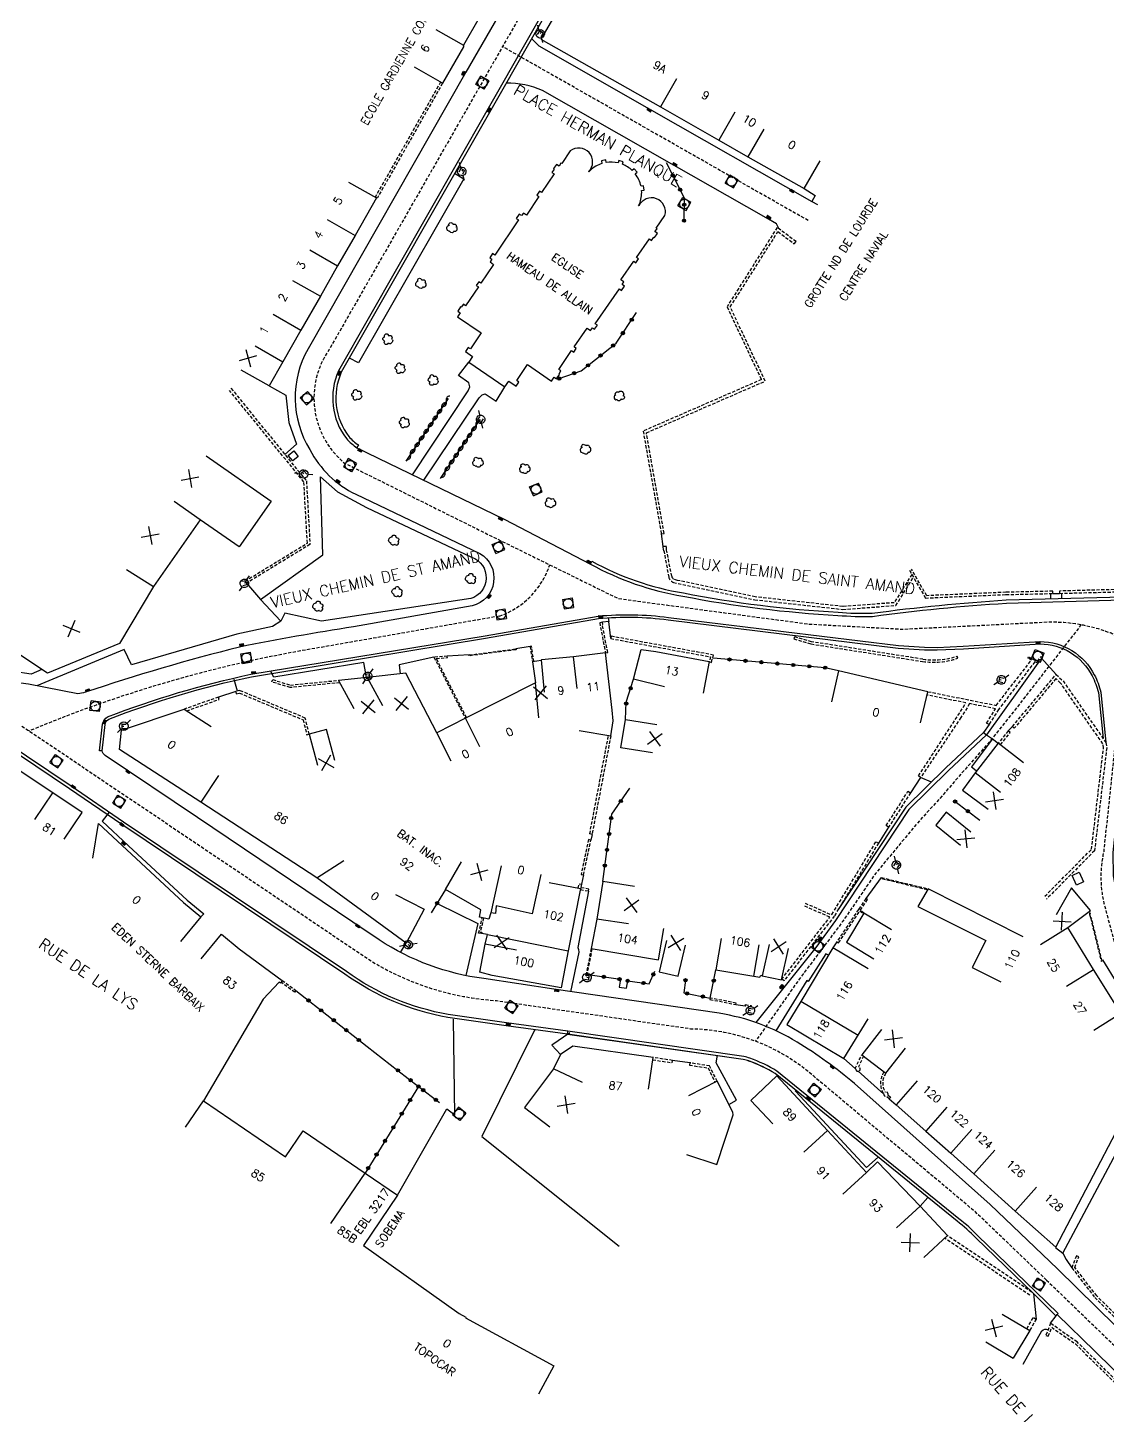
# Model space of a CAD drawing. Header units: millimetres. Extents: x 82000 to 83000, y 142999 to 144000.
# Drawn here: x 82096.8 to 82265.4, y 143332.6 to 143549.3 of the extents above; entities that cross this region are included whole.
import ezdxf
from ezdxf.enums import TextEntityAlignment as Align

# ---------------------------------------------------------------- set-up
doc = ezdxf.new("R2010")
doc.units = ezdxf.units.MM
doc.linetypes.add('DASHED', pattern=[0.75, 0.5, -0.25])
doc.layers.get('0').update_dxf_attribs({"linetype": 'CONTINUOUS'})
for name, color, linetype in [('W0001', 6, 'DASHED'), ('W0008', 7, 'CONTINUOUS'), ('W0100', 7, 'CONTINUOUS'), ('W0112', 1, 'DASHED'), ('W0300', 7, 'CONTINUOUS'), ('W0310', 3, 'CONTINUOUS'), ('W0322', 7, 'CONTINUOUS'), ('W0334', 7, 'CONTINUOUS'), ('W0400', 7, 'CONTINUOUS'), ('W0420', 7, 'CONTINUOUS'), ('W0471', 7, 'CONTINUOUS'), ('W0984', 7, 'CONTINUOUS'), ('W0989', 7, 'CONTINUOUS'), ('W0991', 7, 'CONTINUOUS'), ('W1102', 7, 'CONTINUOUS')]:
    doc.layers.add(name, color=color, linetype=linetype)
doc.styles.get("Standard").update_dxf_attribs({"font": 'romans.shx', "width": 0.85})

# ---------------------------------------------------------------- blocks, each defined once
blk = doc.blocks.new('t991o')
at = {"color": 0, "linetype": 'Continuous'}
for p, q in [((-1, 1), (1, -1)), ((-1, -1), (1, 1))]:
    blk.add_line(p, q, dxfattribs=at)
blk = doc.blocks.new('T471')
for p, q in [((-0.333334, 0.333334), (-0.333334, -0.333334)), ((-0.333334, 0.333334), (0.333334, 0.333334)), ((-0.333334, 0), (0, 0)), ((0.500001, 0.500001), (1.000002, 1.000002)), ((-0.500001, -0.500001), (-1.000002, -1.000002)), ((-0.333334, -0.333334), (0.333334, -0.333334))]:
    blk.add_line(p, q)
blk.add_ellipse((0, 0), major_axis=(0.471405, 0.471405), ratio=1, start_param=5.4977871438, end_param=11.780972451)
blk = doc.blocks.new('T400')
for p, q in [((-0.15, 0.3), (0.15, 0.3)), ((-0.15, -0.25), (-0.15, 0.3)), ((-0.15, 0.15), (0.15, 0.15)), ((-0.15, 0), (0.15, 0)), ((0.15, 0.3), (0.15, -0.25)), ((-0.15, -0.15), (0.15, -0.15)), ((-0.15, -0.25), (-0.15, -0.3)), ((-0.15, -0.3), (0.15, -0.3)), ((0.15, -0.3), (0.15, -0.25))]:
    blk.add_line(p, q)
blk = doc.blocks.new('T420')
for p, q in [((0.75, 0.75), (-0.75, 0.75)), ((-0.75, 0.75), (-0.75, -0.75)), ((0.75, 0.75), (0.75, -0.75)), ((0.75, -0.75), (-0.75, -0.75))]:
    blk.add_line(p, q)
blk.add_ellipse((0, 0), major_axis=(-0.53, 0.53), ratio=1, start_param=3.926991, end_param=10.210176)
blk = doc.blocks.new('t322o')
at = {"color": 0, "linetype": 'Continuous'}
for radius in [0.25, 0.15]:
    blk.add_circle((0, 0), radius, dxfattribs=at)
blk = doc.blocks.new('T300')
for p, q in [((-0.8, 0.51), (-0.86, 0.34)), ((-0.86, 0.34), (-0.86, 0.17)), ((-0.86, 0.17), (-0.74, 0.06)), ((-0.69, 0.63), (-0.8, 0.51)), ((-0.8, -0.06), (-0.74, 0.06)), ((-0.74, 0.06), (-0.69, 0.11)), ((-0.57, 0.69), (-0.69, 0.63)), ((-0.46, 0.69), (-0.57, 0.69)), ((-0.29, 0.63), (-0.46, 0.69)), ((-0.29, 0.63), (-0.17, 0.74)), ((-0.23, 0.57), (-0.29, 0.63)), ((-0.17, 0.74), (-0.06, 0.8)), ((-0.06, 0.8), (0.06, 0.8)), ((0.06, 0.8), (0.23, 0.74)), ((0.23, 0.74), (0.34, 0.63)), ((0.34, 0.63), (0.4, 0.51)), ((0.46, 0.46), (0.34, 0.46)), ((0.4, 0.51), (0.4, 0.46)), ((0.57, 0.4), (0.46, 0.46)), ((0.57, 0.4), (0.69, 0.29)), ((0.69, 0.29), (0.74, 0.17)), ((0.74, 0.06), (0.69, -0.17)), ((0.74, 0.17), (0.74, 0.06)), ((-0.8, -0.17), (-0.8, -0.06)), ((-0.8, -0.23), (-0.8, -0.17)), ((-0.74, -0.34), (-0.8, -0.23)), ((-0.69, -0.4), (-0.74, -0.34)), ((-0.51, -0.46), (-0.69, -0.4)), ((-0.4, -0.46), (-0.51, -0.46)), ((-0.4, -0.46), (-0.34, -0.46)), ((-0.34, -0.46), (-0.34, -0.4)), ((-0.34, -0.51), (-0.34, -0.46)), ((-0.29, -0.63), (-0.34, -0.51)), ((-0.17, -0.74), (-0.29, -0.63)), ((-0.06, -0.8), (-0.17, -0.74)), ((0.06, -0.8), (-0.06, -0.8)), ((0.17, -0.74), (0.06, -0.8)), ((0.23, -0.69), (0.17, -0.74)), ((0.29, -0.46), (0.23, -0.46)), ((0.29, -0.63), (0.23, -0.69)), ((0.46, -0.4), (0.29, -0.46)), ((0.34, -0.51), (0.29, -0.63)), ((0.34, -0.51), (0.34, -0.46)), ((0.57, -0.34), (0.46, -0.4)), ((0.63, -0.29), (0.57, -0.34)), ((0.69, -0.17), (0.63, -0.29))]:
    blk.add_line(p, q)
blk = doc.blocks.new('t310o')
at = {"color": 0, "linetype": 'Continuous'}
for centre, start, end in [((-0.5, 0.38), 216.8699, 323.1304), ((0.5, -0.37), 36.8699, 143.1303)]:
    blk.add_arc(centre, 0.625, start, end, dxfattribs=at)

msp = doc.modelspace()

# ---------------------------------------------------------------- linework, layer by layer
at = {"layer": 'W0001', "flags": 128}
for points in [[(82302.75, 143695.05), (82278.84, 143673), (82260.06, 143655.68), (82250.74, 143647.39), (82237.66, 143636.96), (82223.86, 143626.31, 0.090765), (82206.86, 143609.07), (82201.13, 143599.07), (82143.9, 143499.06, 0.389263), (82146.26, 143481.31), (82169.13, 143469.94), (82188.93, 143460.19), (82195.08, 143459.33), (82218.8, 143456.16), (82233.41, 143455.36), (82243.51, 143455.85), (82256.23, 143456.49, -0.095907), (82265.72, 143454.86, -0.357307), (82267.18, 143453.01, 0.000344), (82266.82, 143447.06), (82266.74, 143443.86), (82266.65, 143437.54), (82264.87, 143420.6, 0.12107), (82265.04, 143412.01), (82267.21, 143403.94), (82270.96, 143397.55), (82273.75, 143392.92, -0.07632), (82274.45, 143391.45, -0.019997), (82273.52, 143387.71)], [(82255.94, 143353.69), (82244.77, 143364.37), (82219.57, 143385.52, 0.179319), (82200.36, 143392.9), (82170, 143397.28, -0.119416), (82150.51, 143403.43), (82108.55, 143431.65), (82085.71, 143447.02), (82029.87, 143484.68, -0.031397), (82016.93, 143495.06), (82003.69, 143508.38)], [(82255.94, 143353.69), (82276.17, 143334.18), (82286.6, 143323.16), (82291.43, 143318.02, 0.016263), (82294.17, 143315.6, 0.051834), (82301.5, 143310.27, 0.018295), (82306.36, 143307.71), (82330.37, 143296.9, -0.041132), (82336.57, 143293.53, -0.123645), (82340.11, 143289.5), (82341.47, 143286.93), (82341.47, 143286.93, 0.040018), (82355.34, 143256.72, 0.002658), (82356.07, 143255.31, 0.064523), (82370.69, 143236.03, 0.038795), (82400.31, 143209.75), (82412.89, 143200.35), (82425.21, 143191.83), (82436.17, 143184.72), (82444.14, 143179.86), (82454.17, 143173.93), (82472.87, 143162.79), (82515.76, 143137.36), (82533.05, 143127.09, -0.011174), (82563.49, 143108.14, -0.006666), (82575.67, 143099.95, -0.017197), (82604.36, 143078.88, -0.01303), (82631.07, 143056.55), (82640.6, 143048.31), (82658.81, 143032.54), (82677.77, 143016.13), (82696.39, 143000)]]:
    msp.add_lwpolyline(points, format="xyb", dxfattribs=at)
for points in [[(82218.71, 143519.18), (82170.96, 143546.35)], [(82261.37, 143456.07), (82252.61, 143444.8), (82247.32, 143438.09), (82241.73, 143431.76), (82239.15, 143428.76), (82236.18, 143425.54), (82229.26, 143417.25), (82224.04, 143409.62), (82220.78, 143405.27), (82217.51, 143400.97), (82210.49, 143390.99)]]:
    msp.add_lwpolyline(points, dxfattribs=at)
at = {"layer": 'W0001'}
msp.add_lwpolyline([(82178.35, 143465.4, -0.233282), (82170.47, 143457.39), (82142.39, 143452.47, 0.058457), (82096.98, 143439.43, 0.058457)], format="xyb", dxfattribs=at)
at = {"layer": 'W0008'}
for points in [[(82202.18, 143606.37), (82165.23, 143542.38), (82140.6, 143499.13, 0.277029), (82140.88, 143483.41, 0.163366), (82148.05, 143476.42), (82167.42, 143467.17, -0.675699), (82166.22, 143459), (82147.71, 143455.73, 0.011452), (82129.89, 143452.56, 0.018934), (82105.77, 143445.49, -0.072677), (82104.62, 143445.27), (82096.93, 143446.76), (82091.72, 143447.46, -0.155585)], [(82193.92, 143580.88), (82168.49, 143536.31), (82145.34, 143495.73, 0.274678), (82146.58, 143485.12, 0.067677), (82148.22, 143483.7), (82171.22, 143472.53), (82184.69, 143465.53, 0.08504), (82199.12, 143460.51, 0.034413), (82223.35, 143457.51, 0.026424), (82228.75, 143457.35, -0.01801), (82249.68, 143459.42), (82267.83, 143459.93, -0.418997), (82271.55, 143454.82), (82268.91, 143443.72, 0.037093), (82268.53, 143441.69), (82266.29, 143420.45), (82266.35, 143416.84), (82266.94, 143413.83), (82268.9, 143406.47), (82269.46, 143404.49), (82270.16, 143403.1), (82275.46, 143394.22, -0.12716), (82275.67, 143392.43), (82274.31, 143387.56)], [(82214.11, 143517.92), (82213.77, 143518.67), (82212.14, 143519.62), (82197.42, 143527.97), (82177.19, 143539.48, 0.11445), (82171.53, 143540.64)], [(82254.24, 143351.92), (82245.27, 143360.56, 0.043433), (82242.25, 143363.27), (82213.83, 143386.32, 0.050356), (82209.6, 143388.35, 0.014875), (82208.66, 143388.62), (82181.19, 143392.54), (82171.6, 143393.85), (82162.48, 143395.17, -0.113356), (82146.59, 143401.87), (82111.78, 143425.23), (82103.56, 143430.82), (82068.97, 143454.06), (82026.74, 143482.57), (82019.58, 143488.04), (82012.42, 143494.42), (82001.13, 143505.98)], [(82257.63, 143355.44), (82247.16, 143365.49), (82225.92, 143384.39, 0.039729), (82216.98, 143390.84, 0.099713), (82204.82, 143395.35), (82179, 143399.1), (82168.06, 143400.77, -0.113399), (82151.7, 143406.82), (82147.56, 143409.61), (82123.32, 143425.92), (82108.89, 143435.64, -0.223943), (82108.42, 143436.35), (82108, 143436.35), (82108.5, 143440.5, -0.231889), (82109.28, 143441.65, -0.041326), (82131.66, 143448.3), (82168.26, 143454.33), (82185.91, 143457.41, -0.053897), (82196.9, 143457.2), (82232.83, 143452.79), (82236.89, 143452.52), (82238.88, 143452.51), (82242.94, 143452.69), (82254.93, 143453.42, -0.283509), (82263.4, 143448.21, -0.066269), (82264.43, 143445.51), (82265.22, 143437.64)], [(82257.63, 143355.44), (82272.88, 143340.52, 0.208568), (82276.35, 143339.01), (82276.36, 143338.98), (82276.43, 143338.51, 0.271536), (82282, 143342.89), (82283.93, 143348.34), (82286.23, 143360.81)]]:
    msp.add_lwpolyline(points, format="xyb", dxfattribs=at)
for points in [[(82175.51, 143547.61), (82176.62, 143546.47), (82194.26, 143536.43), (82219.28, 143522.17), (82220.17, 143521.69)], [(82246.57, 143438.86), (82240.63, 143433.29), (82234.41, 143427.19), (82222.98, 143409.84), (82219.88, 143405.64), (82210.53, 143393.91)], [(82254.24, 143351.92), (82257.75, 143348.48), (82257.59, 143348.32), (82263.49, 143342.56), (82269.17, 143336.99)]]:
    msp.add_lwpolyline(points, dxfattribs=at)
at = {"layer": 'W0100'}
for points in [[(82191.64, 143603.24), (82195.97, 143600.73), (82194.22, 143597.72), (82191.24, 143592.51), (82188.5, 143587.72), (82185.76, 143582.94), (82183.03, 143578.17), (82180.52, 143573.82), (82177.78, 143569.07), (82175.02, 143564.27), (82172.3, 143559.54), (82170.06, 143555.64), (82167.33, 143550.87), (82164.88, 143546.55), (82164.88, 143546.34), (82161.6, 143540.63), (82157.2, 143543.16)], [(82184.86, 143551.22), (82180.54, 143553.73), (82176.93, 143547.51), (82195.66, 143536.95)], [(82099.9, 143448.48), (82035.92, 143490.89), (82033.99, 143487.96), (82033.85, 143488.08), (82030.47, 143490.29), (82029.98, 143492.76), (82034.84, 143500.11), (82041.55, 143507.39), (82044.78, 143512.17), (82049.39, 143525.41), (82057.92, 143538.25), (82062.08, 143535.49)], [(82195.66, 143536.95), (82204.77, 143531.75), (82209.3, 143529.14), (82218.07, 143524.19), (82220.57, 143528.52)], [(82146.91, 143525.19), (82151.26, 143522.72), (82147.94, 143516.87), (82145.17, 143512.09), (82142.51, 143507.35), (82139.46, 143502.05), (82136.64, 143497.11), (82134.5, 143493.34), (82130.15, 143495.81)], [(82124.65, 143482.45), (82134.82, 143475.33), (82129.82, 143468.19), (82123.75, 143472.45), (82116.46, 143462.03), (82111.13, 143453.1), (82099.9, 143448.48)], [(82102.5, 143422.56), (82105.28, 143426.71), (82100.72, 143429.77), (82096.26, 143432.77), (82091.57, 143435.93), (82086.92, 143439.05), (82082.38, 143442.13), (82077.78, 143445.18), (82073.17, 143448.23), (82073.31, 143448.41), (82067.68, 143452.28), (82064.65, 143447.88)], [(82182.94, 143439.54), (82187.87, 143438.69), (82188.27, 143441.02), (82188.07, 143442.68), (82187.04, 143451.65), (82182.04, 143451.04), (82177.06, 143450.58), (82176.99, 143450.46), (82175.64, 143450.26), (82176.12, 143446.95), (82165.18, 143441.44), (82160.69, 143439.18), (82155.85, 143448.47), (82149.81, 143447.8), (82145.35, 143447.36), (82147.76, 143442.98)], [(82196.29, 143446.35), (82191.44, 143447.57), (82192.6, 143452.18), (82194.92, 143451.85), (82203.25, 143450.28), (82202.31, 143445.36)], [(82236.28, 143440.72), (82237.42, 143445.59), (82223.47, 143448.85), (82222.33, 143443.99)], [(82154.27, 143413.93), (82158.7, 143411.62), (82155.92, 143406.3), (82141.97, 143416.53), (82123.85, 143428.31), (82111.14, 143436.58), (82111.47, 143439.57), (82121.24, 143442.86), (82125.44, 143440.14)], [(82194.39, 143436.03), (82189.45, 143436.82), (82190.16, 143441.24), (82195.09, 143440.45)], [(82144.76, 143434.82), (82143.49, 143439.66), (82140.77, 143438.94), (82142.04, 143434.11)], [(82252.36, 143434.48), (82248.41, 143437.55), (82244.81, 143432.93), (82242.79, 143430.2), (82246.81, 143427.23)], [(82244.14, 143423.63), (82240.24, 143426.76), (82238.63, 143424.75), (82242.52, 143421.62)], [(82106.96, 143419.56), (82107.84, 143425.01), (82121.11, 143412.66), (82123.84, 143410.41), (82120.66, 143406.56)], [(82176.96, 143417.03), (82175.62, 143410.91), (82169.98, 143412.15), (82169.87, 143410.95), (82169.12, 143411.06), (82168.8, 143410.08), (82167.37, 143410.38), (82167.58, 143411.51), (82162.06, 143414.69), (82164.56, 143419.02)], [(82178.24, 143415.8), (82183.14, 143414.83), (82181.21, 143405.13), (82180.12, 143399.34), (82169.37, 143401.26), (82167.43, 143401.76), (82168.24, 143406.14), (82168.6, 143407.64)], [(82191.56, 143415.17), (82186.62, 143415.94), (82185.71, 143410.08), (82184.81, 143405.48), (82195.33, 143403.69), (82196.17, 143408.62)], [(82235.73, 143384.8), (82232.43, 143381.05), (82237.1, 143376.95), (82240.97, 143373.49), (82244.57, 143370.26), (82251.05, 143364.46), (82257.4, 143358.82), (82272.67, 143387.98), (82273.31, 143389.57), (82272.05, 143391.6), (82270.77, 143390.72), (82267.56, 143395.35), (82263.29, 143402.22), (82259.28, 143408.73), (82262.83, 143411.39), (82259.86, 143414.97), (82257.46, 143410.73)], [(82252.31, 143407.29), (82237.43, 143414.81), (82235.86, 143412.06), (82246.44, 143406.72), (82244.34, 143402.5), (82248.82, 143400.27)], [(82231.7, 143408.4), (82227.42, 143410.97), (82224.7, 143406.45), (82228.99, 143403.87)], [(82123.87, 143403.87), (82127.07, 143407.72), (82129.82, 143405.43), (82136.54, 143400.5), (82136.29, 143400.04), (82136.05, 143400.21), (82133.55, 143397.56), (82124.25, 143381.69), (82137.08, 143372.94), (82139.83, 143376.97), (82149.5, 143370.38), (82154.58, 143366.94), (82149.24, 143359.06), (82164.18, 143348.47), (82165.22, 143347.88), (82165.17, 143347.78), (82178.98, 143340.27), (82176.59, 143335.87)], [(82196.56, 143406.72), (82195.41, 143401.85), (82198.41, 143401.14), (82199.56, 143406.01)], [(82205.12, 143407.06), (82204.28, 143402.13), (82210.2, 143401.13), (82211.04, 143406.06)], [(82212.59, 143406.11), (82211.54, 143401.22), (82214.55, 143400.57), (82215.61, 143405.46)], [(82228.06, 143402.32), (82222.57, 143405.58), (82217.58, 143397.21), (82215.38, 143393.6), (82224.3, 143388.3), (82228.07, 143394.47)], [(82230.16, 143392.84), (82227.09, 143388.89), (82230.82, 143385.98), (82233.9, 143389.92)], [(82193.77, 143383.49), (82194.48, 143388.44), (82181.97, 143390.23), (82180, 143388.92), (82178.95, 143386.67), (82174.38, 143380.64), (82178.36, 143377.62)], [(82199.68, 143373.32), (82204.43, 143371.76), (82206.97, 143379.47), (82206.94, 143379.89), (82204.49, 143384.73), (82200.02, 143382.47)], [(82236.78, 143357.23), (82240.45, 143360.63), (82236.2, 143365.22), (82229.54, 143372.13), (82227.81, 143370.47), (82221.72, 143377.05), (82213.83, 143385.6), (82209.77, 143381.75), (82213.2, 143378.11)], [(82249.01, 143348.37), (82253.31, 143345.82), (82250.73, 143341.48)]]:
    msp.add_lwpolyline(points, dxfattribs=at)
msp.add_lwpolyline([(82195.1, 143517.87), (82194.95, 143518.01), (82196.32, 143519.95, 0.936946), (82192.28, 143521.46), (82192.23, 143521.48, 0.016737), (82192.36, 143521.77, 0.111624), (82192.69, 143523.85), (82193.1, 143523.91), (82192.99, 143524.6), (82192.6, 143524.54, 0.113221), (82191.7, 143526.47), (82192, 143526.76), (82191.52, 143527.26), (82191.23, 143526.99, 0.09048), (82189.68, 143527.98), (82189.8, 143528.36), (82189.14, 143528.56), (82189.02, 143528.18, 0.098336), (82187.17, 143528.25), (82187.09, 143528.64), (82186.4, 143528.49), (82186.49, 143528.08, 0.111624), (82184.68, 143527.02, 0.016737), (82184.46, 143526.79), (82184.42, 143526.83, 0.936946), (82181.55, 143530.05), (82180.23, 143528.07), (82180.05, 143528.16), (82179.79, 143527.7), (82179.39, 143527.96), (82178.93, 143527.3), (82179.04, 143527.23), (82178.69, 143526.71), (82179.03, 143526.49), (82177.06, 143523.54), (82176.73, 143523.76), (82176.33, 143523.16), (82176.66, 143522.94), (82174.7, 143520.02), (82174.25, 143520.35), (82173.95, 143519.95), (82173.56, 143520.17), (82173.12, 143519.51), (82173.46, 143519.29), (82169.76, 143513.79), (82169.42, 143514.01), (82169, 143513.37), (82169.32, 143513.13), (82169.02, 143512.73), (82169.56, 143512.33), (82167.59, 143509.4), (82167.26, 143509.63), (82166.86, 143509.05), (82167.19, 143508.82), (82165.18, 143505.87), (82164.87, 143506.12), (82164.52, 143505.67), (82164.4, 143505.69), (82163.96, 143505.02), (82164.34, 143504.77), (82163.92, 143504.13), (82167.65, 143501.62), (82165.94, 143499.13), (82165.61, 143499.36), (82165.16, 143498.71), (82166.3, 143497.93), (82165.7, 143497.06), (82168.52, 143495.12), (82171.35, 143493.21), (82171.94, 143494.07), (82173.08, 143493.3), (82173.52, 143493.95), (82173.19, 143494.18), (82174.89, 143496.67), (82178.59, 143494.11), (82179.02, 143494.74), (82179.4, 143494.47), (82179.86, 143495.12), (82179.8, 143495.24), (82180.09, 143495.72), (82179.74, 143495.92), (82181.76, 143498.87), (82182.09, 143498.64), (82182.49, 143499.22), (82182.16, 143499.45), (82184.17, 143502.35), (82184.73, 143501.99), (82185, 143502.42), (82185.34, 143502.2), (82185.78, 143502.83), (82185.45, 143503.06), (82189.24, 143508.51), (82189.57, 143508.28), (82190.02, 143508.93), (82189.67, 143509.21), (82189.93, 143509.63), (82189.47, 143509.93), (82191.47, 143512.82), (82191.8, 143512.59), (82192.22, 143513.18), (82191.89, 143513.41), (82193.92, 143516.32), (82194.25, 143516.09), (82194.61, 143516.59), (82194.71, 143516.51), (82195.16, 143517.18), (82194.77, 143517.47)], format="xyb", close=True, dxfattribs=at)
msp.add_lwpolyline([(82138.34, 143483.19), (82139.05, 143482.34), (82138.19, 143481.63), (82137.49, 143482.49)], close=True, dxfattribs=at)
at = {"layer": 'W0112'}
for points in [[(82161.29, 143540.81), (82151.06, 143522.83)], [(82161.6, 143540.63), (82151.41, 143522.72), (82151.26, 143522.72)], [(82128.55, 143492.99), (82140.33, 143478.51), (82140.89, 143468.59), (82130.97, 143462.53), (82130.76, 143462.87), (82140.48, 143468.8), (82139.93, 143478.36), (82128.34, 143492.62)], [(82234.53, 143464.55), (82237.02, 143460.22), (82249.6, 143460.76), (82256.92, 143460.93), (82256.91, 143461.29), (82249.59, 143461.12), (82237.22, 143460.58), (82234.84, 143464.73)], [(82175.86, 143450.29), (82175.49, 143452.7), (82175.27, 143452.67), (82175.64, 143450.26)], [(82165.35, 143441.53), (82160.61, 143450.79), (82162.36, 143450.92), (82162.34, 143451.14), (82160.26, 143450.98), (82165.15, 143441.43)], [(82237.42, 143445.59), (82248.07, 143443.45), (82253.6, 143450.53), (82253.02, 143450.83), (82253.12, 143451.04), (82254.51, 143450.31), (82255.09, 143451.1), (82255.27, 143450.96), (82254.58, 143450.02), (82254.1, 143450.26), (82248.45, 143442.82), (82246.96, 143440.46), (82246.59, 143440.69), (82247.98, 143442.92)], [(82145.55, 143446.99), (82137.79, 143446.24), (82134.95, 143447.11), (82135.06, 143447.47), (82137.83, 143446.63), (82145.35, 143447.36)], [(82255.67, 143413.63), (82262.97, 143420.98), (82264.84, 143436.81), (82264.74, 143437.45), (82258.14, 143446.94), (82257.4, 143447.63), (82250.91, 143439.89), (82250.6, 143440.14), (82257.43, 143448.28), (82258.52, 143447.27), (82265.22, 143437.64), (82265.34, 143436.82), (82263.44, 143420.75), (82255.94, 143413.19)], [(82247.98, 143442.92), (82243.93, 143443.72), (82242.57, 143441.57), (82236.27, 143432.16), (82235.94, 143432.45), (82242.11, 143441.87), (82243.34, 143443.84), (82237.29, 143445.06)], [(82121.63, 143442.6), (82126.72, 143444.38), (82126.59, 143444.74), (82121.24, 143442.86)], [(82248.09, 143443.46), (82248.08, 143443.46)], [(82187.87, 143438.69), (82184.95, 143423.3), (82184.59, 143423.37), (82187.52, 143438.75)], [(82248.73, 143437.3), (82250.27, 143439.21), (82249.96, 143439.47), (82248.41, 143437.55)], [(82218.22, 143412.57), (82222.37, 143410.73), (82222.42, 143410.8), (82229.31, 143422.15), (82229.69, 143421.92), (82222.79, 143410.55), (82214.95, 143400.43), (82214.57, 143400.67), (82222.09, 143410.37), (82218.05, 143412.15)], [(82182.79, 143414.9), (82182.93, 143415.58), (82183.28, 143415.51), (82183.14, 143414.83)], [(82183.11, 143414.68), (82184.39, 143414.45), (82184.45, 143414.74), (82183.17, 143414.98)], [(82237.33, 143414.64), (82230.08, 143416.38), (82230.13, 143416.56), (82237.43, 143414.81)], [(82227.42, 143410.97), (82226.85, 143411.44), (82226.87, 143411.46), (82228, 143413.11), (82227.74, 143413.29), (82226.6, 143411.64), (82226.55, 143411.57), (82223.2, 143406.54), (82223.47, 143406.36), (82226.8, 143411.36), (82227.37, 143410.9)], [(82168.01, 143410.24), (82167.48, 143408.04), (82167.73, 143408.02), (82167.7, 143407.82), (82167.23, 143407.87), (82167.81, 143410.29)], [(82184.81, 143405.48), (82184, 143401.27), (82184.17, 143401.24), (82184.99, 143405.45)], [(82136.54, 143400.5), (82138.7, 143398.9), (82138.5, 143398.63), (82136.38, 143400.2)], [(82194.43, 143388.08), (82197.47, 143387.64), (82197.52, 143388), (82194.48, 143388.44)], [(82204.49, 143384.73), (82203.32, 143387.14), (82200.23, 143387.61), (82200.17, 143387.25), (82203.08, 143386.81), (82204.16, 143384.57)], [(82253.67, 143351.8), (82240.45, 143360.63)], [(82253.35, 143351.33), (82240.02, 143360.23)], [(82252.86, 143346.08), (82253.89, 143347.85), (82254.34, 143347.58), (82253.31, 143345.82)], [(82265.42, 143323.37), (82270.15, 143333.54), (82267.37, 143337.47), (82260.71, 143344.02), (82256.56, 143346.93), (82255.85, 143345.04), (82256.22, 143344.9), (82256.75, 143346.31), (82260.45, 143343.71), (82267.06, 143337.21), (82269.69, 143333.5), (82265.06, 143323.54)]]:
    msp.add_lwpolyline(points, dxfattribs=at)
for points in [[(82212, 143494.1), (82206.54, 143505.68), (82213.99, 143517.45), (82216.54, 143515.53), (82216.81, 143515.89), (82213.87, 143518.1), (82206.03, 143505.71), (82211.4, 143494.33), (82192.93, 143486.3), (82195.77, 143470.24), (82196.21, 143470.32), (82193.44, 143486.03)], [(82187.39, 143451.72), (82186.56, 143456.07), (82186.61, 143456.07), (82186.56, 143456.43), (82186.14, 143456.36), (82187.04, 143451.65)], [(82187.87, 143453.89), (82203.47, 143451.03), (82203.25, 143450.28), (82203.59, 143450.17), (82203.93, 143451.31), (82187.93, 143454.25)], [(82173.08, 143452.14), (82165.74, 143451.19), (82165.73, 143451.32), (82173.06, 143452.28)], [(82140.77, 143438.94), (82140.14, 143441.47), (82129.91, 143445.78), (82129.28, 143445.63), (82129.36, 143445.26), (82129.88, 143445.38), (82139.81, 143441.19), (82140.4, 143438.85)], [(82230.9, 143424.67), (82234.3, 143430.03), (82234.68, 143429.79), (82231.28, 143424.43)], [(82183.61, 143416.98), (82184.78, 143422.42), (82184.42, 143422.5), (82183.25, 143417.06)], [(82262.8, 143410.83), (82262.78, 143411.02), (82262.64, 143411.01), (82262.66, 143410.81)], [(82264.61, 143403.54), (82262.97, 143410.19), (82262.84, 143410.16), (82264.47, 143403.5)], [(82207.45, 143396.95), (82203.41, 143397.74), (82203.37, 143397.52), (82207.4, 143396.73)], [(82209.78, 143396.33), (82208.86, 143396.52), (82208.9, 143396.74), (82209.82, 143396.55)], [(82260.6, 143357.46), (82259.89, 143355.6), (82263.48, 143350.95), (82270.1, 143344.41), (82274.23, 143341.52), (82275.01, 143343.39), (82274.64, 143343.55), (82274.05, 143342.13), (82270.36, 143344.72), (82263.78, 143351.22), (82260.35, 143355.67), (82260.97, 143357.32)]]:
    msp.add_lwpolyline(points, close=True, dxfattribs=at)
for points in [[(82234.89, 143463.91), (82232.16, 143459.49), (82224.12, 143458.9), (82210.44, 143460.4), (82198.29, 143462.97), (82197.85, 143463.09, -0.231277), (82197.39, 143463.62), (82196.6, 143467.71), (82196.56, 143468.28), (82196, 143468.25), (82196.04, 143467.63), (82196.16, 143467.63), (82196.92, 143463.5, 0.231277), (82197.65, 143462.64), (82210.37, 143459.95), (82224.12, 143458.44), (82232.42, 143459.06), (82235.15, 143463.47)], [(82272.28, 143464.61), (82270.74, 143462.61, -0.195238), (82268.74, 143461.59), (82257.97, 143461.31), (82257.98, 143460.95), (82268.76, 143461.23, 0.196911), (82271.02, 143462.39), (82272.14, 143461.86), (82272.98, 143461.98), (82273.48, 143461.77), (82273.78, 143462.36), (82273.21, 143462.48), (82273.13, 143462.31), (82273.03, 143462.35), (82272.2, 143462.23), (82271.25, 143462.68), (82272.57, 143464.39)], [(82227.36, 143388.68), (82226.55, 143386.98, -2.096376), (82226.15, 143386.62), (82226.05, 143386.71), (82227.09, 143388.89)], [(82230.82, 143385.98, 0.298076), (82230.75, 143383.06, -0.630322), (82231.17, 143382.6), (82231.6, 143382.23), (82231.38, 143381.97), (82230.89, 143382.39, -0.506245), (82230.51, 143382.8, -0.304345), (82230.54, 143386.2)]]:
    msp.add_lwpolyline(points, format="xyb", dxfattribs=at)
msp.add_lwpolyline([(82216.46, 143453.83), (82219.17, 143453.04), (82236.58, 143450.31, 0.113981), (82242.08, 143450.8), (82241.97, 143451.13, -0.113917), (82236.63, 143450.66), (82219.25, 143453.39), (82216.55, 143454.16)], format="xyb", close=True, dxfattribs=at)
at = {"layer": 'W0310'}
for points in [[(82155.89, 143481.59), (82162.5, 143491.38)], [(82161.3, 143478.88), (82167.33, 143487.91)]]:
    msp.add_lwpolyline(points, dxfattribs=at)
at = {"layer": 'W0322'}
msp.add_line((82181.1, 143392.06), (82181.17, 143392.54), dxfattribs=at)
for points in [[(82199.32, 143519.16), (82199.37, 143522.67), (82196.57, 143528.2)], [(82179.82, 143494.5), (82183.25, 143495.72), (82188.72, 143500.02), (82191.89, 143504.81)], [(82221.37, 143449.34), (82203.86, 143450.84), (82203.76, 143450.75)], [(82190.16, 143441.24), (82190.3, 143443.97), (82191.44, 143447.57)], [(82186.62, 143415.94), (82188.02, 143426.46), (82190.86, 143430.52)], [(82241.66, 143428.44), (82245.53, 143425.51)], [(82162.06, 143414.69), (82159.83, 143411.03)], [(82184.3, 143401.42), (82189.38, 143400.66)], [(82190.52, 143400.42), (82193.89, 143399.95), (82194.74, 143401.91)], [(82203.41, 143397.74), (82204.28, 143402.13)], [(82199.55, 143400.52), (82199.29, 143398.57), (82203.41, 143397.74)], [(82138.7, 143398.9), (82149.81, 143390.18)], [(82154.63, 143386.44), (82157.84, 143383.94), (82161.1, 143381.4)], [(82157.84, 143383.94), (82149.5, 143370.38)]]:
    msp.add_lwpolyline(points, dxfattribs=at)
at = {"layer": 'W0334'}
for points in [[(82303.79, 143690.68, 0.090423), (82300.31, 143688.35), (82298.38, 143686.58), (82267.74, 143658.62, -0.020337), (82248.29, 143641.17), (82236.83, 143632.5), (82221.31, 143620.89, 0.098987), (82209.2, 143606.66), (82207.16, 143603.08), (82194.35, 143580.63), (82168.92, 143536.06), (82145.78, 143495.51, 0.273534), (82146.96, 143485.43, 0.06607), (82148.47, 143484.13), (82148.2, 143483.71)], [(82130.97, 143462.53), (82133.14, 143459.98), (82142.9, 143466.94), (82142.53, 143479.13), (82145.19, 143476.81), (82149.7, 143474.37), (82166.14, 143466.6, -0.724528), (82165.99, 143460.12), (82142.68, 143456.6), (82136.98, 143457.86), (82136.33, 143456.58), (82135.03, 143455.75), (82129.46, 143454.56), (82113.02, 143449.8), (82111.88, 143452.17), (82098.21, 143446.51)], [(82184.69, 143465.53), (82184.93, 143465.97, 0.085079), (82199.21, 143461.01, 0.034432), (82223.39, 143458, 0.02632), (82228.71, 143457.85, -0.017994), (82249.66, 143459.92), (82267.86, 143460.43, -0.422761), (82272.04, 143454.72), (82269.39, 143443.6, 0.037182), (82269.03, 143441.63), (82266.79, 143420.43), (82266.85, 143416.89), (82267.42, 143413.94), (82269.38, 143406.6), (82269.93, 143404.67), (82270.6, 143403.34), (82275.91, 143394.44, -0.132047), (82276.16, 143392.33), (82274.79, 143387.43), (82274.31, 143387.56)], [(82252.3, 143340.57), (82255.22, 143345.75, -0.28631), (82256.2, 143345.98)]]:
    msp.add_lwpolyline(points, format="xyb", dxfattribs=at)
for points in [[(82163.48, 143526.57), (82164.91, 143525.69), (82148.49, 143496.96), (82147.07, 143497.7)], [(82218.07, 143524.19), (82219.82, 143523.11), (82219.28, 143522.17)], [(82156.92, 143479.47), (82165.62, 143492.6), (82165.87, 143493.23), (82165.72, 143493.84), (82164.1, 143494.98), (82165.7, 143497.06)], [(82134.5, 143493.34), (82137.13, 143491.9), (82137.6, 143487.64), (82138.78, 143484.25), (82136.94, 143482.65)], [(82158.67, 143478.62), (82167.29, 143491.5), (82167.81, 143491.98), (82168.25, 143492.12), (82169.97, 143490.96), (82171.34, 143493.19)], [(82098.99, 143449.08), (82097.35, 143448.34), (82091.75, 143449.15), (82033.99, 143487.96)], [(82195.77, 143470.24), (82196, 143468.25)], [(82133.14, 143459.98), (82136.33, 143456.58)], [(82256.61, 143460.12), (82256.59, 143460.92)], [(82256.92, 143460.93), (82257.98, 143460.95)], [(82258.26, 143460.96), (82258.3, 143460.16)], [(82187.87, 143453.89), (82187.59, 143456.53), (82186.56, 143456.43)], [(82187.59, 143456.53), (82187.6, 143456.54), (82187.51, 143457.14)], [(82165.73, 143451.32), (82162.34, 143451.14)], [(82175.27, 143452.67), (82173.06, 143452.28)], [(82149.73, 143447.8), (82149.31, 143450.16), (82135.24, 143447.88), (82134.79, 143448.76)], [(82160.26, 143450.98), (82154.82, 143449.78), (82154.98, 143448.37)], [(82223.47, 143448.85), (82221.37, 143449.34)], [(82254.58, 143450.02), (82246.57, 143438.86), (82247.49, 143438.2), (82248.41, 143437.55)], [(82255.18, 143450.84), (82257.43, 143448.28)], [(82129.55, 143445.69), (82129.07, 143447.51)], [(82129.28, 143445.63), (82126.59, 143444.74)], [(82246.96, 143440.46), (82246.08, 143439.19), (82246.57, 143438.86)], [(82250.6, 143440.14), (82249.96, 143439.47)], [(82247.49, 143438.2), (82244.22, 143433.86), (82244.94, 143433.3)], [(82237.96, 143431.48), (82236.27, 143432.16), (82234.68, 143429.79)], [(82109.51, 143426.77), (82108.43, 143425.37), (82112.56, 143421.5), (82121.7, 143413.04), (82124.29, 143410.88), (82123.84, 143410.41)], [(82184.95, 143423.3), (82184.78, 143422.42)], [(82231.28, 143424.43), (82229.69, 143421.92)], [(82183.61, 143416.98), (82183.28, 143415.51)], [(82184.39, 143414.45), (82182.71, 143405.65), (82182.84, 143405.3), (82182.9, 143404.88), (82181.6, 143398.72)], [(82230.13, 143416.56), (82227.74, 143413.29)], [(82160.73, 143412.5), (82167.13, 143409.36), (82165.21, 143401.25)], [(82262.66, 143410.81), (82262.84, 143410.16)], [(82155.05, 143404.85), (82155.92, 143406.3)], [(82168.6, 143407.64), (82167.7, 143407.82)], [(82223.2, 143406.54), (82222.57, 143405.58)], [(82221.89, 143404.44), (82221.49, 143404.64), (82218.69, 143400.33), (82218.48, 143400.5), (82213.66, 143392.64)], [(82264.69, 143403.69), (82269.14, 143396.39)], [(82189.38, 143400.66), (82189.19, 143399.44), (82190.33, 143399.29), (82190.52, 143400.42)], [(82210.2, 143401.13), (82211.18, 143400.98), (82211.29, 143401.3), (82211.54, 143401.22)], [(82207.4, 143396.73), (82208.86, 143396.52)], [(82154.58, 143366.94), (82162.25, 143380.45), (82163.49, 143379.47), (82163.33, 143394.45)], [(82175.96, 143392.73), (82167.72, 143376.13), (82189.16, 143358.98)], [(82181.5, 143392.28), (82178.65, 143390.36), (82180, 143388.92)], [(82149.81, 143390.18), (82154.63, 143386.44)], [(82206.32, 143381.12), (82207.53, 143381.77), (82204.33, 143387.64), (82204.52, 143388.82)], [(82200.23, 143387.61), (82197.52, 143388)], [(82224.3, 143388.3), (82226.05, 143386.71)], [(82230.51, 143382.72), (82226.53, 143386.29)], [(82258.5, 143357.89), (82274.31, 143387.56)], [(82229.66, 143372.86), (82227.84, 143371.28), (82216.72, 143383.21), (82216.78, 143383.31)], [(82231.38, 143381.97), (82232.43, 143381.05)], [(82236.2, 143365.22), (82237.4, 143366.57)], [(82257.4, 143358.82), (82257.35, 143358.75), (82258.5, 143357.89), (82259.03, 143356.9)], [(82253.92, 143351.59), (82254.34, 143347.58)], [(82256.56, 143346.93), (82257.45, 143348.08), (82257.62, 143348.3)]]:
    msp.add_lwpolyline(points, dxfattribs=at)
at = {"layer": 'W0334', "flags": 128}
for points in [[(82253.92, 143351.59), (82244.94, 143360.23, 0.043656), (82241.97, 143362.9), (82213.56, 143385.94, 0.049902), (82209.45, 143387.91, 0.014348), (82208.57, 143388.16), (82181.12, 143392.08), (82171.54, 143393.39), (82162.41, 143394.71, -0.113349), (82146.33, 143401.49), (82111.52, 143424.84), (82103.3, 143430.43), (82068.71, 143453.67), (82026.47, 143482.2), (82019.29, 143487.69), (82012.1, 143494.09), (82000.8, 143505.65)], [(82108.42, 143436.35), (82108.88, 143440.45, -0.225297), (82109.45, 143441.3, -0.04126), (82131.73, 143447.92), (82168.32, 143453.95), (82185.96, 143457.03, -0.053822), (82196.85, 143456.83), (82232.79, 143452.41), (82236.87, 143452.14), (82238.88, 143452.12), (82242.96, 143452.3), (82254.94, 143453.04, -0.283341), (82263.06, 143448.04, -0.065809), (82264.05, 143445.45), (82264.77, 143438.29)], [(82253.91, 143351.57), (82244.93, 143360.22, 0.043665), (82241.96, 143362.89), (82213.55, 143385.93, 0.049885), (82209.45, 143387.9, 0.014328), (82208.57, 143388.14), (82181.1, 143392.06)]]:
    msp.add_lwpolyline(points, format="xyb", dxfattribs=at)
for points in [[(82246.08, 143439.19), (82240.22, 143433.72), (82233.95, 143427.57), (82223.4, 143411.55)], [(82259.03, 143356.9), (82259.89, 143355.6)], [(82253.92, 143351.59), (82257.4, 143348.12), (82257.59, 143348.32)]]:
    msp.add_lwpolyline(points, dxfattribs=at)
at = {"layer": 'W0334'}
msp.add_lwpolyline([(82261.7, 143415.9), (82260.6, 143415.35), (82259.96, 143416.89), (82261.04, 143417.42)], close=True, dxfattribs=at)
at = {"layer": 'W1102'}
for p, q in [((82160.53, 143549.01), (82164.88, 143546.55)), ((82198.14, 143541.34), (82195.66, 143536.95)), ((82207.25, 143536.09), (82204.77, 143531.75)), ((82211.79, 143533.47), (82209.3, 143529.14)), ((82143.59, 143519.35), (82147.94, 143516.87)), ((82140.84, 143514.6), (82145.17, 143512.09)), ((82138.15, 143509.8), (82142.51, 143507.35)), ((82135.13, 143504.55), (82139.46, 143502.05)), ((82132.3, 143499.6), (82136.64, 143497.11)), ((82123.75, 143472.45), (82119.65, 143475.31)), ((82112.21, 143464.67), (82116.46, 143462.03)), ((82177.53, 143445.49), (82177.06, 143450.58)), ((82182.64, 143446.08), (82182.04, 143451.04)), ((82167.42, 143436.98), (82165.18, 143441.44)), ((82162.94, 143434.72), (82160.69, 143439.18)), ((82126.58, 143432.5), (82123.85, 143428.31)), ((82248.76, 143429.86), (82244.81, 143432.93)), ((82097.93, 143425.62), (82100.72, 143429.77)), ((82170.73, 143418.4), (82169.12, 143411.06)), ((82190.65, 143409.32), (82185.71, 143410.08)), ((82255.02, 143406.1), (82259.28, 143408.73)), ((82173.15, 143405.22), (82168.24, 143406.14)), ((82259.04, 143399.6), (82263.29, 143402.22)), ((82263.31, 143392.71), (82267.56, 143395.35)), ((82183.47, 143384.54), (82178.95, 143386.67)), ((82121.43, 143377.55), (82124.25, 143381.69)), ((82240.37, 143380.67), (82237.1, 143376.95)), ((82218.05, 143373.65), (82221.72, 143377.05)), ((82244.27, 143377.2), (82240.97, 143373.49)), ((82247.89, 143373.97), (82244.57, 143370.26)), ((82144.15, 143362.53), (82149.5, 143370.38)), ((82224.14, 143367.08), (82227.81, 143370.47)), ((82254.38, 143368.19), (82251.05, 143364.46)), ((82232.53, 143361.82), (82236.2, 143365.22))]:
    msp.add_line(p, q, dxfattribs=at)
at = {"layer": 'W1102', "flags": 128}
for points in [[(82149.81, 143447.8), (82152.21, 143443.45)], [(82141.97, 143416.53), (82146.18, 143419.22)]]:
    msp.add_lwpolyline(points, dxfattribs=at)
at = {"layer": 'W1102'}
for points in [[(82176.63, 143441.53), (82176.12, 143446.95)], [(82226.55, 143411.57), (82226.54, 143411.58)], [(82168.6, 143407.64), (82181.21, 143405.13)], [(82226.51, 143391.91), (82217.58, 143397.21)], [(82246.44, 143344.04), (82250.73, 143341.48)]]:
    msp.add_lwpolyline(points, dxfattribs=at)

# ---------------------------------------------------------------- block references
at = {"layer": 'W0300'}
for p, rotation in [((82162.98, 143518.08), 192.2626511843922), ((82158.13, 143509.37), 192.2626511843922), ((82153.08, 143500.54), 326.3471848438342), ((82155.01, 143496.01), 326.3471848438342), ((82160.17, 143494.16), 326.3471848438342), ((82148.23, 143491.84), 326.3471848438342), ((82189.29, 143491.81), 56.55997882508366), ((82155.67, 143487.52), 326.3471848438342), ((82183.83, 143483.47), 203.4908785876702), ((82167.04, 143481.44), 203.4908785876702), ((82174.35, 143480.44), 203.4908785876702), ((82178.36, 143475.1), 203.4908785876702), ((82153.93, 143469.26), 171.8713812792581), ((82154.44, 143461.22), 171.8713812792581), ((82165.93, 143463.27), 171.8713812792581), ((82142.08, 143458.95), 171.8713812792581)]:
    msp.add_blockref('T300', p, dxfattribs=dict(at, rotation=rotation))
at = {"layer": 'W0310'}
for p, rotation in [((82161.48, 143489.88), 56.01132283845578), ((82162.18, 143490.92), 56.01132283845578), ((82160.09, 143487.81), 56.01132283845578), ((82160.79, 143488.85), 56.01132283845578), ((82166.85, 143487.2), 56.27542756578347), ((82158.69, 143485.74), 56.01132283845578), ((82159.39, 143486.77), 56.01132283845578), ((82165.47, 143485.12), 56.27542756578347), ((82166.16, 143486.16), 56.27542756578347), ((82157.29, 143483.66), 56.01132283845578), ((82157.99, 143484.7), 56.01132283845578), ((82164.08, 143483.04), 56.27542756578347), ((82164.77, 143484.08), 56.27542756578347), ((82156.59, 143482.63), 56.01132283845578), ((82162.69, 143480.96), 56.27542756578347), ((82163.38, 143482), 56.27542756578347), ((82162, 143479.92), 56.27542756578347)]:
    msp.add_blockref('t310o', p, dxfattribs=dict(at, rotation=rotation))
at = {"layer": 'W0322'}
for p, rotation in [((82197.56, 143526.23), 116.9004589598312), ((82198.7, 143524), 116.9004589598312), ((82199.35, 143521.66), 89.13882006511687), ((82199.32, 143519.16), 89.13882006511687), ((82191.15, 143503.69), 56.55997882508366), ((82189.77, 143501.6), 56.55997882508366), ((82188.25, 143499.65), 38.13524493665497), ((82184.32, 143496.56), 38.13524493665497), ((82186.28, 143498.1), 38.13524493665497), ((82179.82, 143494.5), 19.64035845912407), ((82182.17, 143495.34), 19.64035845912407), ((82206.42, 143450.62), 175.0888348745292), ((82208.91, 143450.41), 175.0888348745292), ((82211.4, 143450.19), 175.0888348745292), ((82213.9, 143449.98), 175.0888348745292), ((82216.39, 143449.76), 175.0888348745292), ((82218.88, 143449.55), 175.0888348745292), ((82221.37, 143449.34), 175.0888348745292), ((82190.99, 143446.13), 72.48271159854447), ((82190.29, 143443.73), 86.90799205477099), ((82189.45, 143428.51), 54.97515538112827), ((82241.66, 143428.44), 322.8083699663432), ((82187.93, 143425.85), 82.43127346058318), ((82243.65, 143426.93), 322.8083699663432), ((82187.61, 143423.37), 82.43127346058318), ((82187.28, 143420.89), 82.43127346058318), ((82186.95, 143418.42), 82.43127346058318), ((82160.76, 143412.56), 238.6938972949931), ((82194.52, 143401.42), 66.62687799208688), ((82186.78, 143401.05), 351.4897205303192), ((82189.25, 143400.68), 351.4897205303192), ((82190.52, 143400.42), 352.1039277606272), ((82193, 143400.08), 352.1039277606272), ((82199.55, 143400.52), 262.3967805642832), ((82203.96, 143400.46), 78.98765311298189), ((82140.67, 143397.36), 321.8579049830992), ((82199.81, 143398.46), 348.6742172308011), ((82202.26, 143397.97), 348.6742172308011), ((82142.63, 143395.81), 321.8579049830992), ((82144.6, 143394.27), 321.8579049830992), ((82146.57, 143392.72), 321.8579049830992), ((82148.53, 143391.18), 321.8579049830992), ((82154.63, 143386.44), 322.0331852259062), ((82156.61, 143384.9), 322.0331852259062), ((82157.84, 143383.94), 238.3840995836342), ((82156.53, 143381.81), 238.3840995836342), ((82158.58, 143383.36), 322.0811339718722), ((82160.55, 143381.83), 322.0811339718722), ((82155.22, 143379.68), 238.3840995836342), ((82153.91, 143377.55), 238.3840995836342), ((82152.6, 143375.42), 238.3840995836342), ((82151.29, 143373.29), 238.3840995836342), ((82149.98, 143371.16), 238.3840995836342)]:
    msp.add_blockref('t322o', p, dxfattribs=dict(at, rotation=rotation))
at = {"layer": 'W0400'}
for p, rotation in [((82164.86, 143542.2), 329.9942295847802), ((82168.89, 143536.46), 330.2954074823432), ((82193.9, 143536.44), 60.36611658131024), ((82197.86, 143527.94), 240.4216027934412), ((82216.17, 143523.79), 60.84557442240617), ((82212.53, 143519.69), 239.9304777572881), ((82145.45, 143495.38), 330.2919625656822), ((82148.69, 143483.28), 62.22487399408148), ((82145.29, 143478.45), 53.16647690173181), ((82170.69, 143472.58), 64.09060275112817), ((82184.47, 143465.86), 62.53600492440513), ((82168.88, 143460.47), 319.3261013366812), ((82186.28, 143457.28), 271.2041389002731), ((82130.19, 143452.89), 280.7485435372362), ((82254.65, 143453.22), 93.5171297536332), ((82132.07, 143448.56), 279.3559947780552), ((82106.13, 143445.78), 286.7761218720192), ((82108.79, 143440.88), 340.2407133573782), ((82112.44, 143433.11), 236.0377460468242), ((82103.92, 143430.72), 235.7656454632112), ((82111.5, 143424.83), 236.9481880574602), ((82111.76, 143421.89), 46.88794231722709), ((82148.35, 143409.02), 235.9886895308071), ((82220.58, 143406.97), 323.5366492440382), ((82214.56, 143399.53), 321.4280673615232), ((82179.42, 143398.91), 261.7272593429961), ((82171.83, 143393.58), 262.2038087102971), ((82222.46, 143386.98), 231.5484358133061), ((82218.74, 143382.04), 230.9556380838552)]:
    msp.add_blockref('T400', p, dxfattribs=dict(at, rotation=rotation))
at = {"layer": 'W0420'}
for p, rotation in [((82167.84, 143540.71), 239.9942295847802), ((82206.75, 143525.29), 149.9304777572882), ((82199.38, 143521.77), 149.9304777572882), ((82140.42, 143491.44), 221.1519314054292), ((82147.13, 143480.96), 328.8246273865902), ((82176.19, 143477.19), 203.4908785876702), ((82170.32, 143468.17), 203.4908785876702), ((82181.2, 143459.37), 98.67324113100018), ((82170.72, 143457.66), 98.67324113100018), ((82130.96, 143450.88), 189.3559947780551), ((82254.58, 143451.18), 158.0207454386372), ((82107.36, 143443.32), 262.6634578288471), ((82101.31, 143434.72), 144.6501847429522), ((82111.11, 143428.41), 146.9481880574602), ((82220.27, 143405.81), 233.5366492440382), ((82172.36, 143396.34), 145.9886895308072), ((82219.71, 143383.36), 140.9556380838552), ((82164.19, 143379.64), 321.7931961587822), ((82254.76, 143352.97), 238.2224393162861)]:
    msp.add_blockref('T420', p, dxfattribs=dict(at, rotation=rotation))
at = {"layer": 'W0471'}
for p, rotation in [((82176.84, 143548.35), 240.2954074823432), ((82164.59, 143526.87), 239.9056602211032), ((82167.54, 143488.12), 56.27542756578347), ((82139.9, 143479.6), 310.6182419049481), ((82130.64, 143462.52), 190.7485435372362), ((82149.91, 143447.99), 189.3559947780551), ((82248.88, 143447.44), 348.5100377452852), ((82111.82, 143440.2), 359.4353473856231), ((82232.49, 143418.51), 237.6892938890962), ((82156.24, 143406.06), 145.9886895308072), ((82184.14, 143400.93), 171.8479816857492), ((82209.69, 143395.77), 348.4640676476831)]:
    msp.add_blockref('T471', p, dxfattribs=dict(at, rotation=rotation))
at = {"layer": 'W0991'}
for p, rotation in [((82131.22, 143497.7), 330.4098177833399), ((82122.15, 143478.88), 324.9959229180908), ((82115.93, 143469.99), 325.0286815774663), ((82103.61, 143455.41), 292.3446166440887), ((82155.17, 143443.76), 276.046144570637), ((82176.9, 143445.43), 275.3670285561954), ((82149.98, 143443.21), 276.0461445711247), ((82194.74, 143438.24), 350.907568752664), ((82143.4, 143434.46), 284.7043916815161), ((82247.81, 143428.57), 323.5044815238062), ((82243.33, 143422.63), 321.2435721707572), ((82167.36, 143417.41), 60.01518105495381), ((82191.11, 143412.25), 351.2152850004263), ((82258.37, 143409.73), 42.35971623598491), ((82170.84, 143406.41), 349.5016791247458), ((82198.06, 143406.37), 76.68387319035031), ((82214.1, 143405.78), 77.7784217849732), ((82232.03, 143391.38), 52.06260056670955), ((82180.92, 143381.08), 323.5749055283561), ((82234.66, 143359.53), 42.80442598683452), ((82247.72, 143346.21), 329.2808626414744)]:
    msp.add_blockref('t991o', p, dxfattribs=dict(at, rotation=rotation))

# ---------------------------------------------------------------- texts
at = {"layer": 'W0984'}
for s, rotation, p in [('ECOLE GARDIENNE COMMUNALE N%%D9', 60.4198, (82156.69, 143547.32)), ('GROTTE ND DE LOURDE', 57.6752, (82223.81, 143514.08)), ('CENTRE NAVIAL', 57.6752, (82227.36, 143512.1)), ('HAMEAU DE ALLAIN', 325.6574, (82178.34, 143509.41)), ('EGLISE', 325.6574, (82181.12, 143512.09)), ('BAT. INAC.', 323.7704, (82158.19, 143421.16)), ('EDEN STERNE BARBAIX', 316.4894, (82117.17, 143402.53)), ('EBL 3217', 54.6502, (82150.58, 143364.45)), ('SOBEMA', 55.9135, (82153.36, 143361.71)), ('TOPOCAR', 324.6502, (82160.39, 143341.27))]:
    msp.add_text(s, height=1.25, rotation=rotation, dxfattribs=at).set_placement(p, align=Align.MIDDLE)
at = {"layer": 'W0989'}
for s, rotation, p in [('PLACE HERMAN PLANQUE', 330.3547, (82185.81, 143532.36)), ('VIEUX CHEMIN DE ST AMAND', 12.674, (82151.13, 143463.17)), ('VIEUX CHEMIN DE SAINT AMAND', 353.3067, (82217.01, 143463.81)), ('RUE DE LA LYS', 326.0808, (82106.28, 143401.46)), ('RUE DE LA LYS', 311.9714, (82252.2, 143333.1))]:
    msp.add_text(s, height=1.75, rotation=rotation, dxfattribs=at).set_placement(p, align=Align.MIDDLE)
at = {"layer": 'W0991'}
for s, rotation, p in [('6', 60.4198, (82158.86, 143546.08)), ('9A', 329.9057, (82195.53, 143543.18)), ('9', 330.0253, (82202.69, 143538.72)), ('10', 330.0253, (82209.52, 143534.78)), ('0', 330.5862, (82216.18, 143530.99)), ('5', 60.367, (82145.26, 143522.28)), ('4', 59.947, (82142.21, 143516.97)), ('3', 60.6809, (82139.49, 143512.2)), ('2', 60.0951, (82136.64, 143507.18)), ('1', 60.2525, (82133.71, 143502.06)), ('13', 349.2456, (82197.4, 143448.85)), ('11', 6.5734, (82185.13, 143446.37)), ('9', 6.5734, (82180.09, 143445.79)), ('0', 346.8285, (82229.3, 143442.35)), ('0', 26.7298, (82172.06, 143439.31)), ('0', 323.2807, (82119.3, 143437.3)), ('0', 26.7298, (82165.18, 143435.85)), ('108', 52.0692, (82250.58, 143432.19)), ('86', 325.8881, (82136.38, 143425.86)), ('81', 326.1087, (82100.21, 143424.09)), ('92', 323.7704, (82156.03, 143418.66)), ('0', 347.6198, (82173.85, 143417.72)), ('0', 316.4894, (82113.81, 143413.06)), ('0', 323.2807, (82151.04, 143413.64)), ('102', 348.7299, (82178.94, 143410.62)), ('104', 351.1701, (82190.51, 143406.97)), ('106', 350.3962, (82208.08, 143406.56)), ('112', 59.0419, (82230.35, 143406.14)), ('100', 349.5017, (82174.31, 143403.41)), ('110', 63.5131, (82250.57, 143403.78)), ('25', 301.6981, (82257.03, 143402.85)), ('83', 320.2741, (82128.37, 143400.13)), ('116', 59.0444, (82224.36, 143398.84)), ('27', 301.8215, (82261.17, 143396.16)), ('118', 59.0444, (82220.76, 143392.85)), ('87', 354.1584, (82188.62, 143384.02)), ('120', 318.3004, (82238.05, 143382.74)), ('0', 295.3029, (82201.24, 143379.9)), ('89', 314.1785, (82215.84, 143379.51)), ('122', 318.3004, (82242.32, 143378.93)), ('124', 318.3004, (82246.08, 143375.58)), ('91', 312.7926, (82221.09, 143370.36)), ('126', 318.3004, (82251.14, 143371.08)), ('85', 326.5231, (82132.79, 143370.04)), ('128', 318.3004, (82257.08, 143365.78)), ('93', 312.8044, (82229.29, 143365.33)), ('85B', 325.706, (82146.7, 143360.79)), ('0', 322.7568, (82162.31, 143343.78))]:
    msp.add_text(s, height=1.25, rotation=rotation, dxfattribs=at).set_placement(p, align=Align.MIDDLE)

doc.saveas('drawing.dxf')
